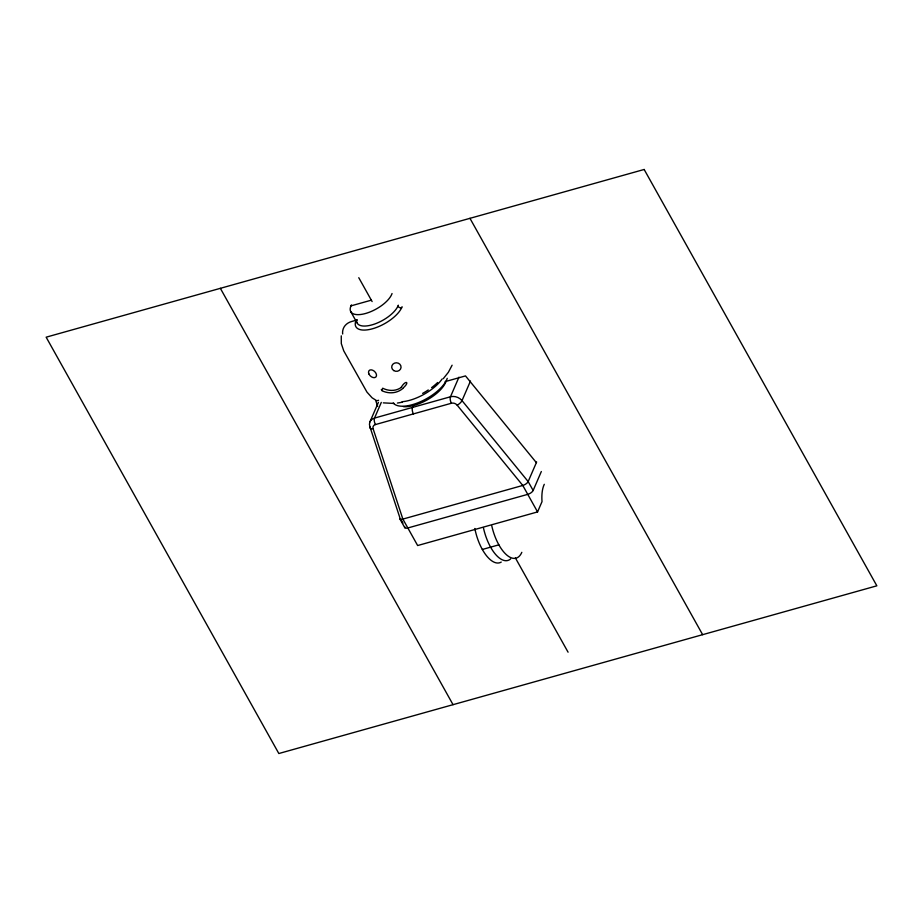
<?xml version="1.0" encoding="UTF-8"?>
<svg xmlns="http://www.w3.org/2000/svg" width="923" height="923" viewBox="0 0 923 923"><rect width="100%" height="100%" fill="white"/><g stroke="black" fill="none" stroke-linecap="round" stroke-linejoin="round"><path stroke-width="1.38" d="M341.268 335.845L341.302 343.598L343.748 350.855L366.962 392.113L372.107 397.813L376.284 400.444M381.303 402.393L374.519 418.073A9.576 7.546 23.4 0 0 369.823 426.472L399.821 517.572A4.834 2.077 -29.2 0 0 402.866 519.072L417.646 545.539L537.567 511.919L542.02 501.627A33.505 14.814 74.3 0 1 544.293 484.31M413.619 404.805L412.489 407.424A4.788 2.111 74.3 0 0 413.435 413.896M458.95 377.184L450.47 396.775A4.788 2.111 74.3 0 0 451.405 403.247A4.765 3.75 23.4 0 1 457.173 405.174L522.787 485.463L537.567 511.919M470.488 381.026L462.008 400.617A4.788 1.615 -39.3 0 1 457.173 405.174M536.644 461.985L528.164 481.575A4.834 2.077 -29.2 0 1 522.787 485.44L402.866 519.095L373.111 428.757A4.788 2.411 -18.2 0 1 369.823 426.472M404.724 526.583A4.834 2.077 -29.2 0 0 407.839 527.968L527.76 494.359A4.834 2.077 -29.2 0 0 533.159 490.459L541.328 471.526M369.927 421.892L378.418 402.336M452.108 365.208L448.37 372.292L443.259 378.695M402.705 388.352C410.331 381.984 405.889 379.526 401.286 387.187M350.982 305.871L371.334 300.171M357.236 319.923L351.686 321.481A17.225 13.568 23.4 0 0 342.652 333.988M378.603 400.282L375.892 401.044L377.669 406.466M445.128 381.626L465.492 375.915L536.367 462.642M373.123 428.745A4.765 3.75 23.4 0 1 375.465 424.557L451.405 403.247M482.325 549.473L498.858 544.835M402.405 402.197L397.409 403.051M394.19 403.455L383.31 402.866M382.295 389.264L381.314 389.529L382.053 390.567M350.694 311.524L356.993 322.785M469.957 218.324L702.645 634.678M533.136 490.471L528.164 481.575L462.008 400.617A9.576 7.546 23.4 0 0 450.47 396.775L374.519 418.073A4.788 2.111 74.3 0 0 375.453 424.545M358.77 277.696L372.119 301.567M515.392 557.93L568.072 652.192M400.444 518.68L402.936 523.122M399.821 518.795L404.793 527.691M220.355 288.322L453.043 704.676M392.044 293.526A23.56 10.107 -29.2 0 1 365.566 313.485A23.56 10.107 -29.2 0 1 351.444 304.913M401.39 387.325A20.698 17.525 48.5 0 1 382.664 388.202M402.809 388.502A22.325 20.179 63.4 0 1 381.995 390.729M398.321 305.201A23.56 10.107 -29.2 0 1 374.703 324.008A23.56 10.107 -29.2 0 1 356.59 320.016M401.655 307.763A2.873 2.238 24.8 0 1 397.928 306.159M356.774 319.958A2.873 2.261 23.4 0 1 356.14 320.235M402.082 306.701A26.432 11.341 -29.2 0 1 372.777 328.692A26.432 11.341 -29.2 0 1 356.301 319.866M437.64 382.503A33.62 14.422 -29.2 0 1 431.583 387.637M428.26 389.968A33.62 14.422 -29.2 0 1 422.63 393.371M442.105 379.03A31.094 13.337 -29.2 0 1 402.105 401.724M445.994 381.418A28.221 12.103 -29.2 0 1 428.56 399.094A28.221 12.103 -29.2 0 1 403.443 406.651M447.251 378.338A31.094 13.337 -29.2 0 1 421.188 401.401A31.094 13.337 -29.2 0 1 393.221 402.947M510.65 558.9A33.505 14.814 74.3 0 1 483.375 527.552M501.235 562.072A33.505 14.814 74.3 0 1 474.837 528.487M521.818 552.323A33.505 14.814 74.3 0 1 506.485 554.792A33.505 14.814 74.3 0 1 491.774 525.822M644.162 169.474L46.15 337.183L278.838 753.526L876.85 585.817L644.162 169.474M393.74 370.561A4.673 4.269 3.1 0 0 401.044 367.435A4.673 4.269 3.1 0 0 394.363 363.189A4.673 4.269 3.1 0 0 393.74 370.561M368.946 374.034A4.673 3.092 43.5 0 0 375.869 377.011A4.673 3.092 43.5 0 0 372.719 370.227A4.673 3.092 43.5 0 0 368.946 374.034"/></g></svg>
